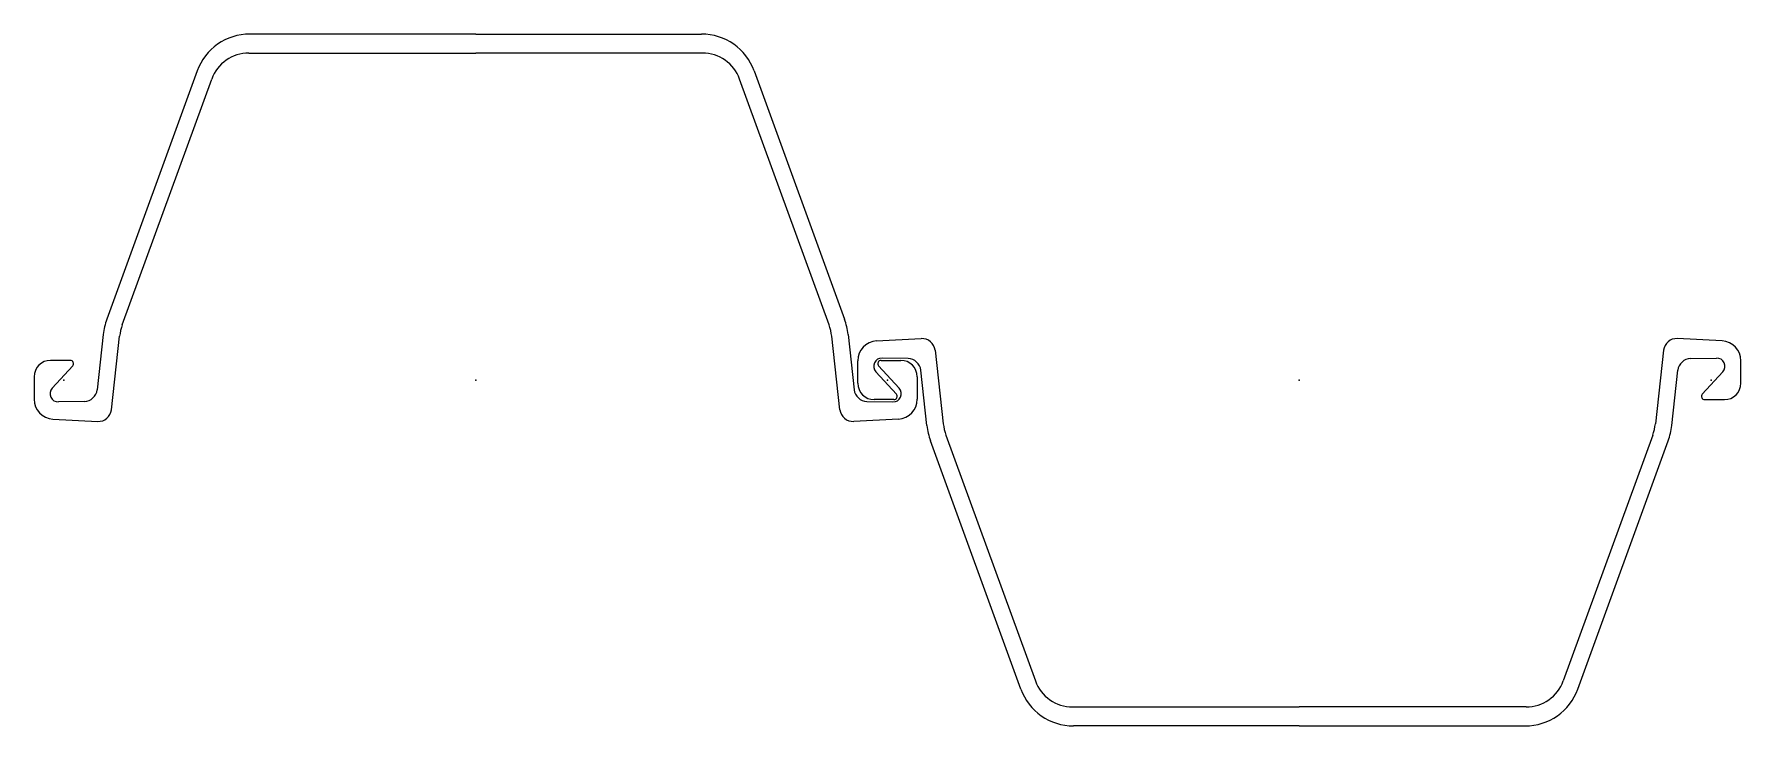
# Model space of a CAD drawing. Extents: x -18 to 1018, y -210 to 210.
import ezdxf

# ---------------------------------------------------------------- set-up
doc = ezdxf.new("R2010")
doc.units = 0
doc.header["$MEASUREMENT"] = 0
doc.layers.get('0').update_dxf_attribs({"color": 5, "linetype": 'CONTINUOUS'})

msp = doc.modelspace()

# ---------------------------------------------------------------- linework, layer by layer
at = {"linetype": 'Continuous'}
for p, q in [((250, 210), (112.87132, 210)), ((250, 210), (387.12869, 210)), ((112.32701, 198.5), (250, 198.5)), ((387.67297, 198.5), (250, 198.5)), ((80.91982, 187.62331), (26.1012, 36.93151)), ((419.0802, 187.62331), (473.8988, 36.93151)), ((35.48837, 33.50611), (89.77346, 182.70592)), ((464.51163, 33.50611), (410.22653, 182.70592)), ((23.93297, 27.64826), (20.23, -5.87842)), ((28.91346, -18.02344), (33.86354, 26.55931)), ((471.08655, -18.02344), (466.13644, 26.55931)), ((476.06702, 27.64826), (479.76999, -5.87842)), ((493.32343, 23.68365), (520.53796, 25.12935)), ((1006.67657, 23.68365), (979.46204, 25.12935)), ((3.89709, 11.92), (-8.04, 11.92)), ((481.95999, -1.92), (481.95999, 11.70055)), ((496.10291, 11.92), (508.04001, 11.92)), ((512.44757, 12.99838), (496.70096, 13.33157)), ((528.91345, 18.02344), (533.86353, -26.55931)), ((971.08655, 18.02344), (966.13647, -26.55931)), ((987.55243, 12.99838), (1003.29901, 13.33157)), ((1018.03998, -1.92), (1018.03998, 11.70055)), ((-18.04, 1.92), (-18.04, -11.70055)), ((-7.08159, -4.94428), (5.3678, 8.56464)), ((492.9184, 4.94428), (505.3678, -8.56464)), ((507.0816, -4.94428), (494.6322, 8.56464)), ((518.03998, 1.92), (518.03998, -11.70055)), ((523.93298, -27.64826), (520.22998, 5.87842)), ((976.06702, -27.64826), (979.77002, 5.87842)), ((1007.0816, 4.94428), (994.6322, -8.56464)), ((12.44759, -12.99838), (-3.29904, -13.33157)), ((487.5524, -12.99838), (503.29904, -13.33157)), ((503.89709, -11.92), (491.95999, -11.92)), ((996.10291, -11.92), (1008.03998, -11.92)), ((-6.67657, -23.68365), (20.53794, -25.12935)), ((506.67657, -23.68365), (479.46207, -25.12935)), ((580.9198, -187.62331), (526.1012, -36.93151)), ((535.48834, -33.50611), (589.77344, -182.70592)), ((964.51166, -33.50611), (910.22656, -182.70592)), ((919.0802, -187.62331), (973.8988, -36.93151)), ((612.32703, -198.5), (750, -198.5)), ((887.67297, -198.5), (750, -198.5)), ((750, -210), (612.87134, -210)), ((750, -210), (887.12866, -210))]:
    msp.add_line(p, q, dxfattribs=at)
for centre, radius, start, end in [((112.87132, 176), 34, 90, 160.00965), ((387.12869, 176), 34, 19.99035, 90), ((112.32701, 174.5), 24, 90, 160.00651), ((387.67297, 174.5), 24, 19.99348, 90), ((63.6912, 23.25703), 40, 160.00964, 173.69732), ((63.68031, 23.24871), 30, 160.00651, 173.66433), ((436.31967, 23.24871), 30, 6.33567, 19.99348), ((436.30881, 23.25703), 40, 6.30269, 19.99037), ((493.95999, 11.70055), 12, 93.04081, 180), ((520.96234, 17.14061), 8, 6.33569, 93.04081), ((979.03766, 17.14061), 8, 86.95919, 173.66431), ((1006.03998, 11.70055), 12, 0, 86.95905), ((-8.04, 1.92), 10, 90, 180), ((3.89709, 9.92), 2, 317.33731, 90), ((496.59518, 8.33269), 5, 88.78783, 222.66263), ((496.10291, 9.92), 2, 90, 222.66286), ((508.04001, 1.92), 10, 0, 90), ((512.27838, 5.00017), 8, 6.30272, 88.78818), ((987.72162, 5.00017), 8, 91.21182, 173.69728), ((1003.40479, 8.33269), 5, 317.33761, 91.21217), ((-3.40481, -8.33269), 5, 137.3373, 271.21217), ((12.27835, -5.00017), 8, 271.21217, 353.69732), ((487.72165, -5.00017), 8, 186.30267, 268.78774), ((491.95999, -1.92), 10, 180, 270), ((503.40482, -8.33269), 5, 268.78783, 42.66263), ((503.89709, -9.92), 2, 270, 42.66286), ((996.10291, -9.92), 2, 137.33714, 270), ((1008.03998, -1.92), 10, 270, 0), ((-6.04, -11.70055), 12, 180, 266.95917), ((20.96232, -17.14061), 8, 266.95917, 353.66434), ((479.03769, -17.14061), 8, 186.33566, 273.04081), ((506.04001, -11.70055), 12, 273.04081, 0), ((563.69122, -23.25703), 40, 186.30268, 199.99035), ((563.6803, -23.24871), 30, 186.33567, 199.99348), ((936.3197, -23.24871), 30, 340.00652, 353.66433), ((936.30878, -23.25703), 40, 340.00965, 353.69732), ((612.32703, -174.5), 24, 199.99345, 270), ((887.67297, -174.5), 24, 270, 340.00655), ((612.87134, -176), 34, 199.99034, 270), ((887.12866, -176), 34, 270, 340.00966)]:
    msp.add_arc(centre, radius, start, end, dxfattribs=at)
for p in [(0, 0), (250, 0), (500, 0), (750, 0), (1000, 0)]:
    msp.add_point(p, dxfattribs=at)

doc.saveas('drawing.dxf')
